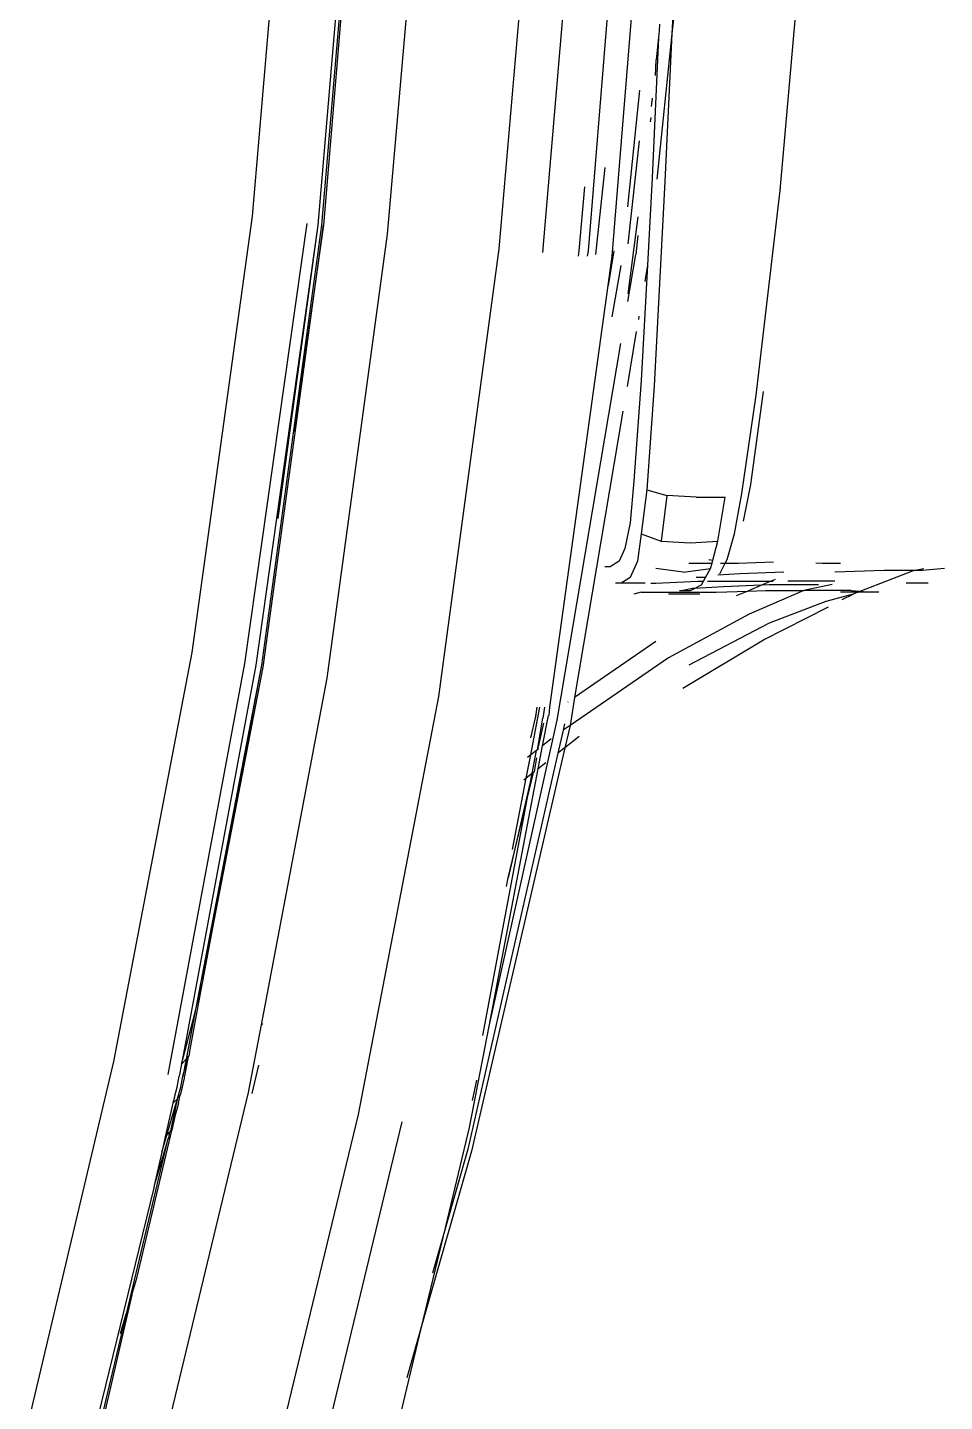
# Model space of a CAD drawing. Header units: millimetres. Extents: x -41292 to 298682, y -22072 to 33155.
# Drawn here: x 26602.5 to 26652.6, y 4288.6 to 4363.8 of the extents above; entities that cross this region are included whole.
import ezdxf

# ---------------------------------------------------------------- set-up
doc = ezdxf.new("R2010")
doc.units = ezdxf.units.MM

# ---------------------------------------------------------------- blocks, each defined once
blk = doc.blocks.new('AHSISHEUD')
for p, q in [((27244.227, 22026.293), (27242.127, 22001.593)), ((27247.827, 22026.093), (27245.727, 22001.093)), ((27248.027, 22026.093), (27245.927, 22001.093)), ((27248.127, 22026.093), (27246.027, 22001.093)), ((27249.527, 22000.593), (27251.727, 22025.793)), ((27257.827, 22025.393), (27255.627, 21999.793)), ((27258.027, 21999.593), (27260.227, 22025.293)), ((27265.42, 22018.293), (27265.102, 22011.57)), ((27271.02, 22002.993), (27272.32, 22017.793)), ((27261.827, 21999.393), (27263.214, 22016.433)), ((27265.526, 22015.655), (27265.102, 22011.57)), ((27260.527, 21999.693), (27261.616, 22012.968)), ((27264.421, 22012.107), (27264.403, 22011.729)), ((27264.366, 22011.374), (27264.02, 22003.693)), ((27264.366, 22011.374), (27264.238, 22010.151)), ((27265.102, 22011.57), (27264.277, 22003.619)), ((27264.403, 22011.729), (27264.366, 22011.374)), ((27265.102, 22011.57), (27264.72, 22003.493)), ((27264.209, 22009.283), (27264.238, 22010.151)), ((27263.32, 22008.487), (27262.678, 22002.095)), ((27264.02, 22008.053), (27263.971, 22007.585)), ((27263.937, 22006.746), (27263.969, 22006.989)), ((27262.712, 22000.08), (27263.319, 22005.715)), ((27260.927, 21999.493), (27261.441, 22004.245)), ((27260.027, 21999.693), (27260.328, 22003.193)), ((27264.02, 22003.693), (27263.761, 21998.898)), ((27264.72, 22003.493), (27264.12, 21992.293)), ((27269.72, 21991.793), (27271.02, 22002.993)), ((27242.127, 22001.593), (27238.827, 21977.693)), ((27241.727, 21977.093), (27245.127, 22001.193)), ((27245.727, 22001.093), (27242.327, 21976.993)), ((27245.927, 22001.093), (27242.627, 21976.993)), ((27242.727, 21976.893), (27246.027, 22001.093)), ((27245.727, 22001.093), (27243.527, 21985.026)), ((27246.027, 22001.093), (27244.433, 21989.791)), ((27262.697, 21997.339), (27263.252, 22001.549)), ((27246.227, 21976.293), (27249.527, 22000.593)), ((27263.235, 22000.529), (27263.127, 21999.493)), ((27255.627, 21999.793), (27252.327, 21975.293)), ((27259.986, 21999.393), (27260.027, 21999.693)), ((27260.486, 21999.393), (27260.527, 21999.693)), ((27261.927, 21999.693), (27261.608, 21997.798)), ((27261.608, 21997.798), (27261.827, 21999.393)), ((27262.693, 21996.915), (27263.127, 21999.493)), ((27262.304, 21998.878), (27261.82, 21996.073)), ((27263.761, 21998.898), (27263.42, 21992.593)), ((27263.761, 21998.898), (27263.612, 21998.011)), ((27258.427, 21974.693), (27261.608, 21997.798)), ((27263.292, 21996.109), (27263.262, 21995.93)), ((27263.15, 21995.263), (27262.644, 21992.251)), ((27258.827, 21973.993), (27262.305, 21994.615)), ((27263.42, 21992.593), (27263.02, 21987.093)), ((27264.12, 21992.293), (27263.72, 21986.593)), ((27268.92, 21986.393), (27269.72, 21991.793)), ((27269.42, 21986.893), (27270.12, 21991.993)), ((27262.42, 21990.916), (27259.766, 21975.226)), ((27263.02, 21987.093), (27262.82, 21984.793)), ((27263.72, 21986.593), (27263.42, 21984.193)), ((27263.72, 21986.593), (27264.82, 21986.293)), ((27269.02, 21984.893), (27269.42, 21986.893)), ((27264.82, 21986.293), (27264.52, 21983.793)), ((27266.42, 21986.193), (27264.82, 21986.293)), ((27266.42, 21986.193), (27268.02, 21986.193)), ((27267.62, 21983.793), (27268.02, 21986.193)), ((27268.52, 21984.193), (27268.92, 21986.393)), ((27262.82, 21984.793), (27262.52, 21983.393)), ((27263.42, 21984.193), (27263.22, 21982.693)), ((27263.42, 21984.193), (27264.52, 21983.793)), ((27264.52, 21983.793), (27266.12, 21983.693)), ((27266.12, 21983.693), (27267.62, 21983.793)), ((27267.342, 21982.748), (27267.62, 21983.793)), ((27268.12, 21982.793), (27268.52, 21984.193)), ((27262.52, 21983.393), (27262.22, 21982.693)), ((27267.12, 21982.793), (27267.342, 21982.748)), ((27267.3, 21982.593), (27267.342, 21982.748)), ((27268.02, 21982.593), (27268.12, 21982.793)), ((27261.72, 21982.393), (27261.42, 21982.393)), ((27262.22, 21982.693), (27261.72, 21982.393)), ((27263.22, 21982.693), (27262.82, 21981.793)), ((27265.72, 21982.093), (27264.22, 21982.293)), ((27265.72, 21982.093), (27267.22, 21982.293)), ((27266.02, 21982.593), (27267.3, 21982.593)), ((27266.942, 21981.793), (27267.22, 21982.293)), ((27267.22, 21982.293), (27267.3, 21982.593)), ((27268.82, 21981.993), (27267.608, 21981.925)), ((27267.72, 21981.993), (27268.02, 21982.593)), ((27267.76, 21982.593), (27268.02, 21982.593)), ((27268.054, 21982.593), (27268.72, 21982.593)), ((27268.72, 21982.593), (27270.66, 21982.667)), ((27271.22, 21982.093), (27268.82, 21981.993)), ((27272.978, 21982.61), (27273.32, 21982.593)), ((27273.32, 21982.593), (27274.32, 21982.593)), ((27276.72, 21982.193), (27274.02, 21982.093)), ((27275.405, 21981.044), (27278.32, 21982.193)), ((27278.32, 21982.193), (27276.72, 21982.193)), ((27278.32, 21982.193), (27278.884, 21982.298)), ((27278.82, 21982.193), (27278.32, 21982.193)), ((27280.02, 21982.293), (27278.82, 21982.193)), ((27262.32, 21981.493), (27262.02, 21981.493)), ((27262.82, 21981.793), (27262.32, 21981.493)), ((27263.645, 21981.493), (27262.32, 21981.493)), ((27263.954, 21981.493), (27264.22, 21981.493)), ((27264.22, 21981.493), (27266.52, 21981.593)), ((27266.334, 21981.199), (27266.72, 21981.393)), ((27267.92, 21981.293), (27266.334, 21981.199)), ((27266.942, 21981.793), (27266.42, 21981.793)), ((27266.52, 21981.593), (27266.831, 21981.593)), ((27266.72, 21981.393), (27266.831, 21981.593)), ((27266.831, 21981.593), (27266.942, 21981.793)), ((27267.054, 21981.593), (27270.528, 21981.593)), ((27270.012, 21981.376), (27267.92, 21981.293)), ((27270.012, 21981.376), (27269.25, 21981.057)), ((27270.528, 21981.593), (27270.012, 21981.376)), ((27270.42, 21981.393), (27270.012, 21981.376)), ((27273.12, 21981.393), (27270.42, 21981.393)), ((27270.76, 21981.69), (27270.528, 21981.593)), ((27270.528, 21981.593), (27270.649, 21981.593)), ((27274.02, 21981.593), (27271.449, 21981.593)), ((27273.879, 21981.421), (27272.32, 21981.093)), ((27279.12, 21981.493), (27277.92, 21981.493)), ((27263.42, 21980.993), (27263.02, 21980.893)), ((27263.42, 21980.993), (27267.52, 21980.993)), ((27266.62, 21980.893), (27264.92, 21980.893)), ((27265.52, 21981.093), (27265.72, 21981.093)), ((27266.22, 21981.193), (27265.72, 21981.093)), ((27265.72, 21981.093), (27266.12, 21981.093)), ((27266.12, 21981.093), (27266.334, 21981.199)), ((27266.334, 21981.199), (27266.22, 21981.193)), ((27267.52, 21980.993), (27269.25, 21981.057)), ((27269.25, 21981.057), (27268.62, 21980.793)), ((27269.25, 21981.057), (27270.22, 21981.093)), ((27272.32, 21981.093), (27269.32, 21979.793)), ((27270.22, 21981.093), (27272.32, 21981.093)), ((27273.52, 21980.493), (27270.42, 21979.293)), ((27274.92, 21981.093), (27272.32, 21981.093)), ((27275.02, 21980.893), (27273.52, 21980.493)), ((27275.274, 21980.993), (27274.32, 21980.993)), ((27274.422, 21980.588), (27275.02, 21980.893)), ((27274.92, 21981.093), (27275.405, 21981.044)), ((27275.274, 21980.993), (27275.02, 21980.893)), ((27275.274, 21980.993), (27275.405, 21981.044)), ((27275.92, 21980.993), (27275.274, 21980.993)), ((27275.405, 21981.044), (27275.92, 21980.993)), ((27276.42, 21980.993), (27275.92, 21980.993)), ((27269.32, 21979.793), (27264.92, 21977.393)), ((27270.12, 21978.393), (27273.665, 21980.201)), ((27270.42, 21979.293), (27266.02, 21976.993)), ((27264.22, 21978.293), (27259.766, 21975.226)), ((27265.691, 21975.75), (27270.12, 21978.393)), ((27238.827, 21977.693), (27234.527, 21955.293)), ((27237.527, 21954.593), (27241.727, 21977.093)), ((27242.327, 21976.993), (27238.259, 21955.153)), ((27242.627, 21976.993), (27238.97, 21957.855)), ((27242.627, 21976.993), (27239.431, 21959.793)), ((27239.431, 21959.793), (27242.727, 21976.893)), ((27264.92, 21977.393), (27259.527, 21973.693)), ((27242.63, 21957.305), (27246.227, 21976.293)), ((27252.327, 21975.293), (27247.927, 21952.393)), ((27259.766, 21975.226), (27259.527, 21973.693)), ((27257.372, 21972.088), (27257.87, 21974.693)), ((27257.712, 21974.693), (27257.627, 21974.193)), ((27258.131, 21974.693), (27258.027, 21974.093)), ((27258.376, 21974.269), (27258.427, 21974.693)), ((27259.429, 21974.994), (27259.402, 21974.975)), ((27255.089, 21957.24), (27258.827, 21973.993)), ((27257.627, 21974.193), (27257.359, 21973.02)), ((27257.734, 21972.37), (27258.027, 21974.093)), ((27258.064, 21973.816), (27257.734, 21972.37)), ((27258.018, 21972.591), (27258.342, 21974.245)), ((27258.376, 21974.269), (27258.342, 21974.245)), ((27259.227, 21973.793), (27259.149, 21973.449)), ((27259.149, 21973.449), (27258.86, 21972.177)), ((27259.527, 21973.693), (27259.149, 21973.449)), ((27259.527, 21973.693), (27259.247, 21972.483)), ((27260.02, 21973.093), (27259.247, 21972.483)), ((27259.247, 21972.483), (27254.127, 21950.393)), ((27257.687, 21972.333), (27257.372, 21972.088)), ((27257.448, 21971.064), (27257.687, 21972.333)), ((27257.734, 21972.37), (27257.687, 21972.333)), ((27257.805, 21972.426), (27257.734, 21972.37)), ((27257.784, 21971.329), (27258.018, 21972.591)), ((27258.492, 21972.96), (27258.018, 21972.591)), ((27259.247, 21972.483), (27258.86, 21972.177)), ((27258.86, 21972.177), (27253.927, 21950.493)), ((27257.127, 21970.811), (27257.372, 21972.088)), ((27257.372, 21972.088), (27257.187, 21971.945)), ((27257.57, 21971.16), (27257.713, 21971.931)), ((27258.195, 21971.653), (27257.784, 21971.329)), ((27255.089, 21957.24), (27257.784, 21971.329)), ((27257.448, 21971.064), (27256.133, 21965.362)), ((27256.379, 21966.899), (27257.127, 21970.811)), ((27257.127, 21970.811), (27256.988, 21970.701)), ((27257.448, 21971.064), (27257.127, 21970.811)), ((27257.201, 21969.751), (27257.523, 21971.123)), ((27257.201, 21969.751), (27257.448, 21971.064)), ((27257.523, 21971.123), (27257.448, 21971.064)), ((27257.57, 21971.16), (27257.523, 21971.123)), ((27254.749, 21956.722), (27257.201, 21969.751)), ((27256.133, 21965.362), (27257.201, 21969.751)), ((27256.055, 21964.875), (27256.133, 21965.362)), ((27239.365, 21959.516), (27238.717, 21955.95)), ((27238.97, 21957.855), (27239.365, 21959.516)), ((27239.431, 21959.793), (27239.365, 21959.516)), ((27238.259, 21955.153), (27238.97, 21957.855)), ((27238.97, 21957.855), (27238.507, 21955.435)), ((27241.927, 21953.593), (27242.63, 21957.305)), ((27242.698, 21957.383), (27242.63, 21957.305)), ((27254.027, 21951.693), (27255.089, 21957.24)), ((27238.717, 21955.95), (27238.651, 21955.599)), ((27234.527, 21955.293), (27229.827, 21935.393)), ((27238.259, 21955.153), (27238.127, 21954.493)), ((27238.259, 21955.153), (27238.507, 21955.435)), ((27238.327, 21954.493), (27238.629, 21955.573)), ((27238.507, 21955.435), (27238.327, 21954.493)), ((27238.629, 21955.573), (27238.427, 21954.493)), ((27238.629, 21955.573), (27238.507, 21955.435)), ((27238.651, 21955.599), (27238.629, 21955.573)), ((27242.48, 21955.093), (27242.108, 21953.545)), ((27238.027, 21953.893), (27238.127, 21954.493)), ((27238.217, 21953.512), (27238.427, 21954.393)), ((27238.227, 21953.893), (27238.327, 21954.493)), ((27238.427, 21954.393), (27238.427, 21954.493)), ((27254.179, 21953.166), (27254.426, 21954.27)), ((27237.027, 21933.293), (27241.927, 21953.593)), ((27237.868, 21953.354), (27238.027, 21953.893)), ((27238.062, 21953.331), (27238.227, 21953.893)), ((27238.186, 21953.475), (27238.062, 21953.331)), ((27238.097, 21953.01), (27238.186, 21953.475)), ((27238.217, 21953.512), (27238.186, 21953.475)), ((27237.79, 21953.014), (27237.37, 21951.168)), ((27237.455, 21951.266), (27238.006, 21953.139)), ((27238.006, 21953.139), (27237.652, 21951.496)), ((27237.868, 21953.354), (27237.79, 21953.014)), ((27238.038, 21953.248), (27237.79, 21953.014)), ((27238.097, 21953.01), (27237.982, 21952.619)), ((27238.038, 21953.248), (27238.006, 21953.139)), ((27238.038, 21953.248), (27238.062, 21953.331)), ((27237.982, 21952.619), (27237.652, 21951.496)), ((27237.768, 21951.632), (27237.982, 21952.619)), ((27247.927, 21952.393), (27242.927, 21931.693)), ((27245.327, 21931.193), (27250.327, 21951.993)), ((27235.811, 21943.439), (27237.74, 21951.599)), ((27237.179, 21950.329), (27237.455, 21951.266)), ((27237.37, 21951.168), (27237.179, 21950.329)), ((27237.455, 21951.266), (27237.37, 21951.168)), ((27237.601, 21951.437), (27237.455, 21951.266)), ((27237.548, 21951.142), (27237.48, 21950.929)), ((27237.563, 21951.209), (27237.548, 21951.142)), ((27237.601, 21951.437), (27237.563, 21951.209)), ((27237.652, 21951.496), (27237.601, 21951.437)), ((27237.74, 21951.599), (27237.652, 21951.496)), ((27237.768, 21951.632), (27237.74, 21951.599)), ((27252.723, 21946.266), (27254.027, 21951.693)), ((27237.461, 21950.848), (27235.234, 21941.477)), ((27237.461, 21950.848), (27236.764, 21948.505)), ((27237.48, 21950.929), (27237.461, 21950.848)), ((27254.127, 21950.393), (27251.491, 21941.142)), ((27253.927, 21950.493), (27252.723, 21946.266)), ((27237.179, 21950.329), (27236.764, 21948.505)), ((27236.735, 21948.38), (27233.327, 21934.393)), ((27236.764, 21948.505), (27236.735, 21948.38)), ((27251.491, 21941.142), (27252.723, 21946.266)), ((27252.723, 21946.266), (27251.995, 21943.713)), ((27235.543, 21942.526), (27235.811, 21943.439)), ((27235.543, 21942.526), (27233.627, 21934.293)), ((27235.234, 21941.477), (27233.527, 21934.293)), ((27234.919, 21940.406), (27235.234, 21941.477)), ((27249.027, 21930.893), (27251.491, 21941.142)), ((27251.491, 21941.142), (27250.587, 21937.969))]:
    blk.add_line(p, q)

msp = doc.modelspace()

# ---------------------------------------------------------------- block references
msp.add_blockref('AHSISHEUD', (-627.372, -17648.087))

doc.saveas('drawing.dxf')
